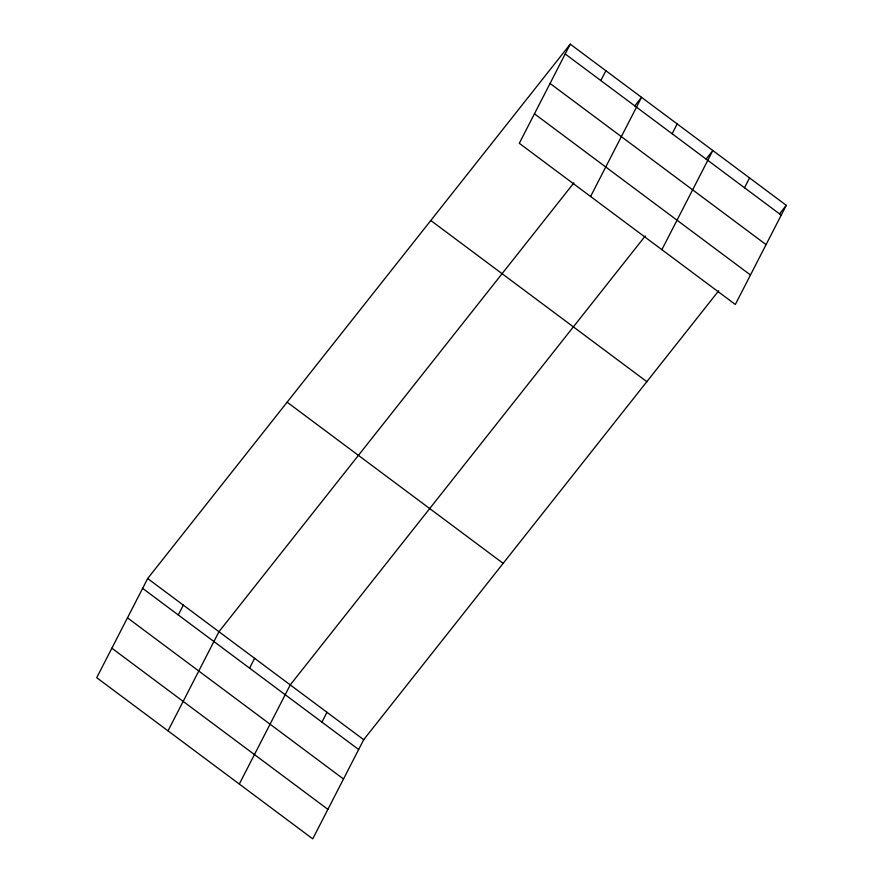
<?xml version="1.0" encoding="UTF-8"?>
<svg xmlns="http://www.w3.org/2000/svg" width="883" height="883" viewBox="0 0 883 883"><rect width="100%" height="100%" fill="white"/><g stroke="black" fill="none" stroke-linecap="round" stroke-linejoin="round"><path stroke-width="1.32" d="M570.252 44.15L519.292 143.3L735.329 304.469L786.278 205.32L570.252 44.15L147.671 578.531L96.722 677.68L312.748 838.85L363.708 739.7L718.674 290.816M178.267 614.943L183.322 605.12M168.013 730.87L218.962 631.72L573.928 182.836M249.569 668.133L254.613 658.31M239.304 784.049L290.253 684.899L645.219 236.026M600.848 80.563L605.893 70.739M590.584 196.49L641.544 97.34L634.778 105.883M321.931 722.117L326.986 712.294M672.14 133.752L677.184 123.929M661.875 249.668L712.835 150.518L706.069 159.072M744.512 187.737L749.557 177.924M779.523 213.874L786.278 205.32M565.197 53.973L781.234 215.143M550.054 83.455L766.08 244.624M534.447 113.819L750.473 274.988M430.794 220.496L646.831 381.666M287.118 402.184L503.155 563.354M147.671 578.531L363.708 739.7M142.627 588.354L358.664 749.524M127.472 617.835L343.509 778.994M111.865 648.199L327.902 809.369"/></g></svg>
